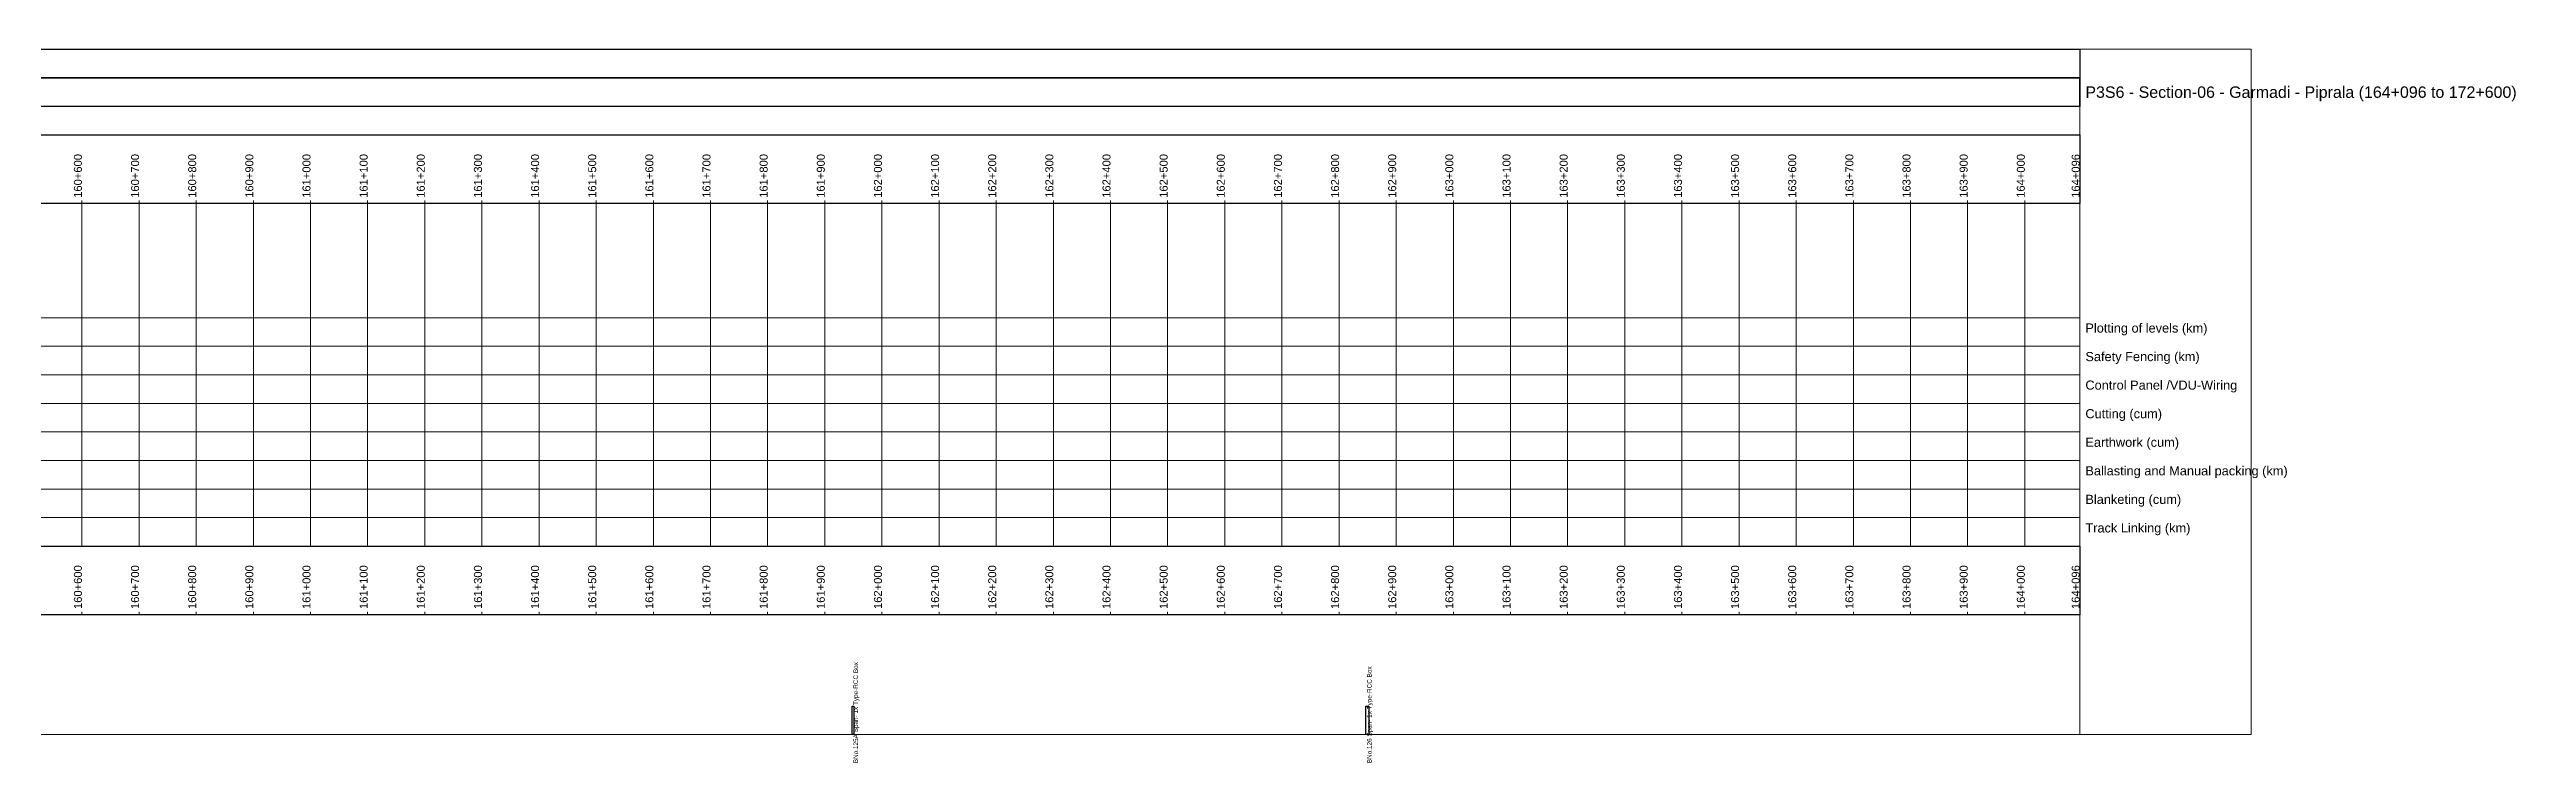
# Model space of a CAD drawing. Extents: x 156260 to 164859, y 3751 to 5000.
# Drawn here: x 160543 to 164859, y 3751 to 5000 of the extents above; entities that cross this region are included whole.
import ezdxf

# ---------------------------------------------------------------- set-up
doc = ezdxf.new("R2010")
doc.units = 0
doc.linetypes.add('Dashed', pattern=[0])
for name, color, linetype in [('Activity Lines', 7, 'Continuous'), ('Activity Names', 7, 'Continuous'), ('Block', 7, 'Continuous'), ('Chainage Text', 7, 'Continuous'), ('Entity', 7, 'Continuous'), ('Markers-One', 7, 'Continuous'), ('Outer Box', 7, 'Continuous'), ('Package', 7, 'Continuous'), ('Section', 7, 'Continuous'), ('Vertical Chainage Lines', 7, 'Continuous')]:
    doc.layers.add(name, color=color, linetype=linetype)
doc.styles.add('True type font', font='Arial.ttf')

msp = doc.modelspace()

# ---------------------------------------------------------------- linework, layer by layer
at = {"layer": 'Activity Lines', "color": 230, "linetype": 'Dashed', "lineweight": 15, "true_color": 0xff0080}
msp.add_polyline3d([(156560, 4530, 0), (164096, 4530, 0)], dxfattribs=at)
at = {"layer": 'Activity Lines', "color": 34, "linetype": 'Dashed', "lineweight": 15, "true_color": 0x008000}
msp.add_polyline3d([(156560, 4480, 0), (164096, 4480, 0)], dxfattribs=at)
at = {"layer": 'Activity Lines', "color": 62, "linetype": 'Dashed', "lineweight": 15, "true_color": 0x8080c0}
msp.add_polyline3d([(156560, 4430, 0), (164096, 4430, 0)], dxfattribs=at)
at = {"layer": 'Activity Lines', "color": 2, "linetype": 'Dashed', "lineweight": 15, "true_color": 0xfffb00}
msp.add_polyline3d([(156560, 4380, 0), (164096, 4380, 0)], dxfattribs=at)
at = {"layer": 'Activity Lines', "color": 54, "linetype": 'Dashed', "lineweight": 15, "true_color": 0x3884a3}
msp.add_polyline3d([(156560, 4330, 0), (164096, 4330, 0)], dxfattribs=at)
at = {"layer": 'Activity Lines', "color": 145, "linetype": 'Dashed', "lineweight": 15, "true_color": 0xff2600}
msp.add_polyline3d([(156560, 4280, 0), (164096, 4280, 0)], dxfattribs=at)
at = {"layer": 'Activity Lines', "color": 171, "linetype": 'Dashed', "lineweight": 15, "true_color": 0xff40ff}
msp.add_polyline3d([(156560, 4230, 0), (164096, 4230, 0)], dxfattribs=at)
at = {"layer": 'Activity Lines', "color": 250, "linetype": 'Dashed', "lineweight": 15, "true_color": 0x000000}
msp.add_polyline3d([(156560, 4180, 0), (164096, 4180, 0)], dxfattribs=at)
at = {"layer": 'Block', "color": 9, "linetype": 'Dashed', "lineweight": 0}
msp.add_polyline3d([(164096, 5000, 0), (164096, 3800, 0)], dxfattribs=at)
at = {"layer": 'Entity', "color": 9, "lineweight": 25}
for points in [[(161948, 3850, 0), (161951, 3850, 0), (161951, 3800, 0), (161948, 3800, 0)], [(162847, 3850, 0), (162852, 3850, 0), (162852, 3800, 0), (162847, 3800, 0)]]:
    msp.add_polyline3d(points, close=True, dxfattribs=at)
at = {"layer": 'Markers-One', "color": 41, "linetype": 'Dashed', "lineweight": 0, "true_color": 0xe0e0e0}
for points in [[(160600, 4730, 0), (160600, 4735, 0)], [(160700, 4730, 0), (160700, 4735, 0)], [(160800, 4730, 0), (160800, 4735, 0)], [(160900, 4730, 0), (160900, 4735, 0)], [(161000, 4730, 0), (161000, 4735, 0)], [(161100, 4730, 0), (161100, 4735, 0)], [(161200, 4730, 0), (161200, 4735, 0)], [(161300, 4730, 0), (161300, 4735, 0)], [(161400, 4730, 0), (161400, 4735, 0)], [(161500, 4730, 0), (161500, 4735, 0)], [(161600, 4730, 0), (161600, 4735, 0)], [(161700, 4730, 0), (161700, 4735, 0)], [(161800, 4730, 0), (161800, 4735, 0)], [(161900, 4730, 0), (161900, 4735, 0)], [(162000, 4730, 0), (162000, 4735, 0)], [(162100, 4730, 0), (162100, 4735, 0)], [(162200, 4730, 0), (162200, 4735, 0)], [(162300, 4730, 0), (162300, 4735, 0)], [(162400, 4730, 0), (162400, 4735, 0)], [(162500, 4730, 0), (162500, 4735, 0)], [(162600, 4730, 0), (162600, 4735, 0)], [(162700, 4730, 0), (162700, 4735, 0)], [(162800, 4730, 0), (162800, 4735, 0)], [(162900, 4730, 0), (162900, 4735, 0)], [(163000, 4730, 0), (163000, 4735, 0)], [(163100, 4730, 0), (163100, 4735, 0)], [(163200, 4730, 0), (163200, 4735, 0)], [(163300, 4730, 0), (163300, 4735, 0)], [(163400, 4730, 0), (163400, 4735, 0)], [(163500, 4730, 0), (163500, 4735, 0)], [(163600, 4730, 0), (163600, 4735, 0)], [(163700, 4730, 0), (163700, 4735, 0)], [(163800, 4730, 0), (163800, 4735, 0)], [(163900, 4730, 0), (163900, 4735, 0)], [(164000, 4730, 0), (164000, 4735, 0)], [(164096, 4730, 0), (164096, 4735, 0)], [(160600, 4010, 0), (160600, 4015, 0)], [(160700, 4010, 0), (160700, 4015, 0)], [(160800, 4010, 0), (160800, 4015, 0)], [(160900, 4010, 0), (160900, 4015, 0)], [(161000, 4010, 0), (161000, 4015, 0)], [(161100, 4010, 0), (161100, 4015, 0)], [(161200, 4010, 0), (161200, 4015, 0)], [(161300, 4010, 0), (161300, 4015, 0)], [(161400, 4010, 0), (161400, 4015, 0)], [(161500, 4010, 0), (161500, 4015, 0)], [(161600, 4010, 0), (161600, 4015, 0)], [(161700, 4010, 0), (161700, 4015, 0)], [(161800, 4010, 0), (161800, 4015, 0)], [(161900, 4010, 0), (161900, 4015, 0)], [(162000, 4010, 0), (162000, 4015, 0)], [(162100, 4010, 0), (162100, 4015, 0)], [(162200, 4010, 0), (162200, 4015, 0)], [(162300, 4010, 0), (162300, 4015, 0)], [(162400, 4010, 0), (162400, 4015, 0)], [(162500, 4010, 0), (162500, 4015, 0)], [(162600, 4010, 0), (162600, 4015, 0)], [(162700, 4010, 0), (162700, 4015, 0)], [(162800, 4010, 0), (162800, 4015, 0)], [(162900, 4010, 0), (162900, 4015, 0)], [(163000, 4010, 0), (163000, 4015, 0)], [(163100, 4010, 0), (163100, 4015, 0)], [(163200, 4010, 0), (163200, 4015, 0)], [(163300, 4010, 0), (163300, 4015, 0)], [(163400, 4010, 0), (163400, 4015, 0)], [(163500, 4010, 0), (163500, 4015, 0)], [(163600, 4010, 0), (163600, 4015, 0)], [(163700, 4010, 0), (163700, 4015, 0)], [(163800, 4010, 0), (163800, 4015, 0)], [(163900, 4010, 0), (163900, 4015, 0)], [(164000, 4010, 0), (164000, 4015, 0)], [(164096, 4010, 0), (164096, 4015, 0)]]:
    msp.add_polyline3d(points, dxfattribs=at)
at = {"layer": 'Outer Box', "color": 9, "lineweight": 5}
msp.add_polyline3d([(156260, 5000, 0), (164396, 5000, 0), (164396, 3800, 0), (156260, 3800, 0)], close=True, dxfattribs=at)
at = {"layer": 'Package', "color": 9, "lineweight": 25}
for points in [[(156560, 5000, 0), (164096, 5000, 0), (164096, 4950, 0), (156560, 4950, 0)], [(156560, 4850, 0), (164096, 4850, 0), (164096, 4730, 0), (156560, 4730, 0)], [(156560, 4130, 0), (164096, 4130, 0), (164096, 4010, 0), (156560, 4010, 0)]]:
    msp.add_polyline3d(points, close=True, dxfattribs=at)
at = {"layer": 'Section', "color": 9, "lineweight": 25}
for points in [[(156560, 4950, 0), (164096, 4950, 0), (164096, 4900, 0), (156560, 4900, 0)], [(164096, 4950, 0), (164096, 4950, 0), (164096, 4900, 0), (164096, 4900, 0)]]:
    msp.add_polyline3d(points, close=True, dxfattribs=at)
at = {"layer": 'Vertical Chainage Lines', "color": 41, "linetype": 'Dashed', "lineweight": 0, "true_color": 0xe0e0e0}
for points in [[(160600, 4730, 0), (160600, 4130, 0)], [(160700, 4730, 0), (160700, 4130, 0)], [(160800, 4730, 0), (160800, 4130, 0)], [(160900, 4730, 0), (160900, 4130, 0)], [(161000, 4730, 0), (161000, 4130, 0)], [(161100, 4730, 0), (161100, 4130, 0)], [(161200, 4730, 0), (161200, 4130, 0)], [(161300, 4730, 0), (161300, 4130, 0)], [(161400, 4730, 0), (161400, 4130, 0)], [(161500, 4730, 0), (161500, 4130, 0)], [(161600, 4730, 0), (161600, 4130, 0)], [(161700, 4730, 0), (161700, 4130, 0)], [(161800, 4730, 0), (161800, 4130, 0)], [(161900, 4730, 0), (161900, 4130, 0)], [(162000, 4730, 0), (162000, 4130, 0)], [(162100, 4730, 0), (162100, 4130, 0)], [(162200, 4730, 0), (162200, 4130, 0)], [(162300, 4730, 0), (162300, 4130, 0)], [(162400, 4730, 0), (162400, 4130, 0)], [(162500, 4730, 0), (162500, 4130, 0)], [(162600, 4730, 0), (162600, 4130, 0)], [(162700, 4730, 0), (162700, 4130, 0)], [(162800, 4730, 0), (162800, 4130, 0)], [(162900, 4730, 0), (162900, 4130, 0)], [(163000, 4730, 0), (163000, 4130, 0)], [(163100, 4730, 0), (163100, 4130, 0)], [(163200, 4730, 0), (163200, 4130, 0)], [(163300, 4730, 0), (163300, 4130, 0)], [(163400, 4730, 0), (163400, 4130, 0)], [(163500, 4730, 0), (163500, 4130, 0)], [(163600, 4730, 0), (163600, 4130, 0)], [(163700, 4730, 0), (163700, 4130, 0)], [(163800, 4730, 0), (163800, 4130, 0)], [(163900, 4730, 0), (163900, 4130, 0)], [(164000, 4730, 0), (164000, 4130, 0)]]:
    msp.add_polyline3d(points, dxfattribs=at)

# ---------------------------------------------------------------- texts
at = {"layer": 'Activity Names', "color": 230, "lineweight": 15, "true_color": 0xff0080, "style": 'True type font'}
msp.add_text('Plotting of levels (km)', height=16, dxfattribs=at).set_placement((164106, 4504))
at = {"layer": 'Activity Names', "color": 34, "lineweight": 15, "true_color": 0x008000, "style": 'True type font'}
msp.add_text('Safety Fencing (km)', height=16, dxfattribs=at).set_placement((164106, 4454))
at = {"layer": 'Activity Names', "color": 62, "lineweight": 15, "true_color": 0x8080c0, "style": 'True type font'}
msp.add_text('Control Panel /VDU-Wiring', height=16, dxfattribs=at).set_placement((164106, 4404))
at = {"layer": 'Activity Names', "color": 2, "lineweight": 15, "true_color": 0xfffb00, "style": 'True type font'}
msp.add_text('Cutting (cum)', height=16, dxfattribs=at).set_placement((164106, 4354))
at = {"layer": 'Activity Names', "color": 54, "lineweight": 15, "true_color": 0x3884a3, "style": 'True type font'}
msp.add_text('Earthwork (cum)', height=16, dxfattribs=at).set_placement((164106, 4304))
at = {"layer": 'Activity Names', "color": 145, "lineweight": 15, "true_color": 0xff2600, "style": 'True type font'}
msp.add_text('Ballasting and Manual packing (km)', height=16, dxfattribs=at).set_placement((164106, 4254))
at = {"layer": 'Activity Names', "color": 171, "lineweight": 15, "true_color": 0xff40ff, "style": 'True type font'}
msp.add_text('Blanketing (cum)', height=16, dxfattribs=at).set_placement((164106, 4204))
at = {"layer": 'Activity Names', "color": 250, "lineweight": 15, "true_color": 0x000000, "style": 'True type font'}
msp.add_text('Track Linking (km)', height=16, dxfattribs=at).set_placement((164106, 4154))
at = {"layer": 'Chainage Text', "color": 9, "lineweight": 15, "style": 'True type font'}
for s, p in [('160+600', (160600, 4740)), ('160+700', (160700, 4740)), ('160+800', (160800, 4740)), ('160+900', (160900, 4740)), ('161+000', (161000, 4740)), ('161+100', (161100, 4740)), ('161+200', (161200, 4740)), ('161+300', (161300, 4740)), ('161+400', (161400, 4740)), ('161+500', (161500, 4740)), ('161+600', (161600, 4740)), ('161+700', (161700, 4740)), ('161+800', (161800, 4740)), ('161+900', (161900, 4740)), ('162+000', (162000, 4740)), ('162+100', (162100, 4740)), ('162+200', (162200, 4740)), ('162+300', (162300, 4740)), ('162+400', (162400, 4740)), ('162+500', (162500, 4740)), ('162+600', (162600, 4740)), ('162+700', (162700, 4740)), ('162+800', (162800, 4740)), ('162+900', (162900, 4740)), ('163+000', (163000, 4740)), ('163+100', (163100, 4740)), ('163+200', (163200, 4740)), ('163+300', (163300, 4740)), ('163+400', (163400, 4740)), ('163+500', (163500, 4740)), ('163+600', (163600, 4740)), ('163+700', (163700, 4740)), ('163+800', (163800, 4740)), ('163+900', (163900, 4740)), ('164+000', (164000, 4740)), ('164+096', (164096, 4740)), ('160+600', (160600, 4020)), ('160+700', (160700, 4020)), ('160+800', (160800, 4020)), ('160+900', (160900, 4020)), ('161+000', (161000, 4020)), ('161+100', (161100, 4020)), ('161+200', (161200, 4020)), ('161+300', (161300, 4020)), ('161+400', (161400, 4020)), ('161+500', (161500, 4020)), ('161+600', (161600, 4020)), ('161+700', (161700, 4020)), ('161+800', (161800, 4020)), ('161+900', (161900, 4020)), ('162+000', (162000, 4020)), ('162+100', (162100, 4020)), ('162+200', (162200, 4020)), ('162+300', (162300, 4020)), ('162+400', (162400, 4020)), ('162+500', (162500, 4020)), ('162+600', (162600, 4020)), ('162+700', (162700, 4020)), ('162+800', (162800, 4020)), ('162+900', (162900, 4020)), ('163+000', (163000, 4020)), ('163+100', (163100, 4020)), ('163+200', (163200, 4020)), ('163+300', (163300, 4020)), ('163+400', (163400, 4020)), ('163+500', (163500, 4020)), ('163+600', (163600, 4020)), ('163+700', (163700, 4020)), ('163+800', (163800, 4020)), ('163+900', (163900, 4020)), ('164+000', (164000, 4020)), ('164+096', (164096, 4020))]:
    msp.add_text(s, height=14, rotation=90, dxfattribs=at).set_placement(p)
at = {"layer": 'Entity', "color": 9, "lineweight": 15, "style": 'True type font'}
for s, p in [('BNo.125A Span- 1x Type-RCC Box', (161958, 3750)), ('BNo.126 Span- 1x Type-RCC Box', (162857, 3750))]:
    msp.add_text(s, height=8, rotation=90, dxfattribs=at).set_placement(p)
at = {"layer": 'Section', "color": 8, "lineweight": 15, "style": 'True type font'}
msp.add_text('P3S6 - Section-06 - Garmadi - Piprala (164+096 to 172+600)', height=20, dxfattribs=at).set_placement((164106, 4915))

doc.saveas('drawing.dxf')
